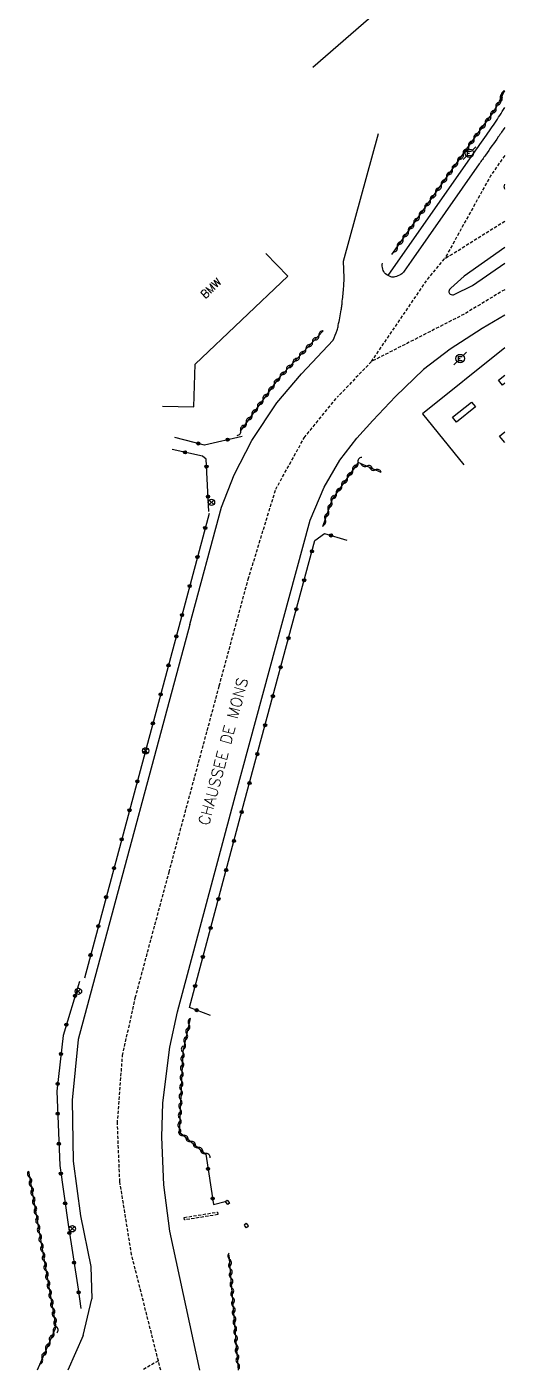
# Model space of a CAD drawing. Header units: millimetres. Extents: x 137000 to 138000, y 128000 to 129000.
# Drawn here: x 137924.4 to 138000.2, y 128000 to 128212.6 of the extents above; entities that cross this region are included whole.
import ezdxf
from ezdxf.enums import TextEntityAlignment as Align

# ---------------------------------------------------------------- set-up
doc = ezdxf.new("R2010")
doc.units = ezdxf.units.MM
doc.linetypes.add('DASHED', pattern=[0.75, 0.5, -0.25])
doc.layers.get('0').update_dxf_attribs({"linetype": 'CONTINUOUS'})
for name, color, linetype in [('w0001', 6, 'DASHED'), ('w0008', 7, 'CONTINUOUS'), ('w0100', 7, 'CONTINUOUS'), ('W0112', 1, 'DASHED'), ('w0310', 3, 'CONTINUOUS'), ('w0322', 7, 'CONTINUOUS'), ('w0469', 7, 'CONTINUOUS'), ('W0471', 7, 'CONTINUOUS'), ('W0984', 7, 'CONTINUOUS'), ('w0989', 7, 'CONTINUOUS')]:
    doc.layers.add(name, color=color, linetype=linetype)
doc.styles.get("Standard").update_dxf_attribs({"font": 'romans.shx', "width": 0.85})

# ---------------------------------------------------------------- blocks, each defined once
blk = doc.blocks.new('T469')
at = {"color": 0, "linetype": 'ByBlock', "lineweight": -2, "flags": 128}
for points in [[(-0.35, 0.35), (0.35, -0.35)], [(-0.35, -0.35), (0.35, 0.35)]]:
    blk.add_lwpolyline(points, dxfattribs=at)
at = {"color": 0, "linetype": 'ByBlock', "lineweight": -2}
blk.add_circle((0, 0), 0.5, dxfattribs=at)
blk = doc.blocks.new('t310o')
at = {"color": 0, "linetype": 'Continuous'}
for centre, start, end in [((-0.5, 0.38), 216.8699, 323.1304), ((0.5, -0.37), 36.8699, 143.1303)]:
    blk.add_arc(centre, 0.625, start, end, dxfattribs=at)
blk = doc.blocks.new('t322o')
at = {"color": 0, "linetype": 'Continuous'}
for radius in [0.25, 0.15]:
    blk.add_circle((0, 0), radius, dxfattribs=at)
blk = doc.blocks.new('T471')
for p, q in [((-0.333334, 0.333334), (-0.333334, -0.333334)), ((-0.333334, 0.333334), (0.333334, 0.333334)), ((-0.333334, 0), (0, 0)), ((0.500001, 0.500001), (1.000002, 1.000002)), ((-0.500001, -0.500001), (-1.000002, -1.000002)), ((-0.333334, -0.333334), (0.333334, -0.333334))]:
    blk.add_line(p, q)
blk.add_ellipse((0, 0), major_axis=(0.471405, 0.471405), ratio=1, start_param=5.4977871438, end_param=11.780972451)

msp = doc.modelspace()

# ---------------------------------------------------------------- linework, layer by layer
at = {"layer": 'w0001', "flags": 128}
for points in [[(138000, 128192.28), (137997.77, 128189.08), (137990.51, 128175.95)], [(137978.91, 128159.66), (137987.79, 128172.67), (137990.51, 128175.95), (138000, 128181.88)], [(138000, 128171.04), (137993.5, 128167.12), (137978.91, 128159.66), (137973.5, 128154.01)]]:
    msp.add_lwpolyline(points, dxfattribs=at)
at = {"layer": 'w0001'}
for points in [[(137945.58, 128000), (137940.98, 128018.25), (137939.11, 128029.85), (137938.73, 128039.07), (137939.54, 128049.79), (137941.56, 128058.93), (137946.9, 128078.83), (137954.84, 128108.31), (137959.42, 128125.2), (137963.78, 128139.45), (137968.29, 128147.61), (137973.5, 128154.01)], [(137945.21, 128001.47), (137942.68, 128000)]]:
    msp.add_lwpolyline(points, dxfattribs=at)
at = {"layer": 'w0008'}
msp.add_line((137933.32, 128005.46), (137934.66, 128011.3), dxfattribs=at)
at = {"layer": 'w0008', "flags": 128}
for points in [[(137969.63, 128206.25), (137979.66, 128214.95), (137976.5, 128218.43)], [(138000, 128167.03), (137996.45, 128164.91), (137991.36, 128161.65), (137987.18, 128158.41), (137982.7, 128154.14), (137979.13, 128150.31)], [(138000, 128161.82), (137987, 128151.38), (137993.54, 128143.3)], [(137999.02, 128156.73), (138000, 128157.51)], [(138000, 128156.24), (137999.64, 128155.95), (137999.02, 128156.73)]]:
    msp.add_lwpolyline(points, dxfattribs=at)
for points in [[(137981.56, 128173.28), (137994.6, 128191.92, -0.001397), (137995.58, 128193.33, 0.000677), (137997.61, 128196.2, 0.013661), (137999.23, 128198.64, 0.003581), (138000, 128199.89)], [(138000, 128196.71, -0.008092), (137998.99, 128195.23, -0.000677), (137996.96, 128192.35, 0.001397), (137995.98, 128190.96), (137985.19, 128175.53), (137984.08, 128173.95, -0.100917), (137983.55, 128173.44, -0.074614), (137982.64, 128173.05, -0.150224), (137982.01, 128173.07, -0.096061), (137981.16, 128173.57, -0.143488), (137980.7, 128174.29, -0.127468), (137980.67, 128175.26)], [(137967.87, 128157.71), (137972.88, 128163.05, 0.016473), (137973.47, 128164.61, 0.035058), (137973.67, 128165.36, 0.003462), (137974.13, 128167.85, 0.011845), (137974.24, 128168.58, 0.006707), (137974.28, 128168.96, 0.001152), (137974.51, 128171.18, 0.026003), (137974.58, 128172.91), (137974.48, 128175.55), (137980.02, 128195.77)], [(138000, 128186.98, -0.090624), (137999.93, 128187.32, -0.080533), (138000, 128187.75)], [(138000, 128177.71), (137993.59, 128173.19), (137991.47, 128171.3, 0.079493), (137991.27, 128171.05, 0.081222), (137991.15, 128170.75, 0.176937), (137991.19, 128170.53, 0.138135), (137991.38, 128170.33, 0.109772), (137991.73, 128170.22, 0.13775), (137992.02, 128170.28), (137994.89, 128171.71), (138000, 128175.23)]]:
    msp.add_lwpolyline(points, format="xyb", dxfattribs=at)
at = {"layer": 'w0008'}
for points in [[(137950.19, 128118.05), (137955.21, 128136.59), (137957.22, 128141.73), (137959.97, 128147.15), (137963.94, 128153.12), (137967.87, 128157.71)], [(137951.79, 128000), (137947.01, 128022), (137946.06, 128029.36), (137945.77, 128036.9), (137945.94, 128042.29), (137947.02, 128051.13), (137948.23, 128056.74), (137957.42, 128091), (137969.24, 128134.55), (137971.42, 128139.79), (137973.92, 128144.07), (137976.62, 128147.56), (137979.13, 128150.31)], [(137950.2, 128118.06), (137934.22, 128058.6), (137932.51, 128052.35), (137931.57, 128042.75), (137931.72, 128033.09), (137932.88, 128024.43), (137934.52, 128016.38), (137934.66, 128011.3)], [(137933.32, 128005.46), (137930.89, 128000)]]:
    msp.add_lwpolyline(points, dxfattribs=at)
at = {"layer": 'w0008', "flags": 128}
msp.add_lwpolyline([(137991.74, 128150.86), (137994.77, 128153.26), (137995.39, 128152.48), (137992.36, 128150.08)], close=True, dxfattribs=at)
at = {"layer": 'w0100'}
msp.add_lwpolyline([(137945.84, 128152.61), (137950.84, 128152.48), (137951.01, 128159.25), (137965.67, 128173.16), (137962.23, 128176.79)], dxfattribs=at)
at = {"layer": 'w0100', "flags": 128}
msp.add_lwpolyline([(138000, 128146.87), (137999.19, 128147.87), (138000, 128148.53)], dxfattribs=at)
at = {"layer": 'W0112'}
for p, q in [((137955.8, 128026.67), (137956.11, 128026.92)), ((137956.18, 128026.21), (137955.8, 128026.67)), ((137954.61, 128024.62), (137949.34, 128023.77)), ((137949.34, 128023.77), (137949.27, 128024.17)), ((137958.78, 128022.99), (137959.09, 128023.24)), ((137959.15, 128022.52), (137958.78, 128022.99))]:
    msp.add_line(p, q, dxfattribs=at)
for points in [[(137956.11, 128026.92), (137956.49, 128026.46), (137956.18, 128026.21)], [(137949.27, 128024.17), (137954.55, 128025.01), (137954.61, 128024.62)], [(137959.09, 128023.24), (137959.46, 128022.77), (137959.15, 128022.52)]]:
    msp.add_lwpolyline(points, dxfattribs=at)
at = {"layer": 'w0310'}
msp.add_line((137924.65, 128031.51), (137929, 128006.86), dxfattribs=at)
at = {"layer": 'w0310', "flags": 128}
msp.add_lwpolyline([(137982.16, 128176.6), (137995.96, 128196.07, 0.01911), (137998.21, 128199.2, 0.033086), (137999.32, 128201.13, 0.002834), (138000, 128202.54)], format="xyb", dxfattribs=at)
at = {"layer": 'w0310'}
for points in [[(137971.29, 128164.54), (137964.15, 128156.92), (137958.16, 128148.67)], [(137980.45, 128142.12), (137976.82, 128143.71), (137972.72, 128137.88), (137971.19, 128133.52)], [(137950.26, 128055.68), (137949.06, 128050.42), (137948.49, 128037.72), (137952.71, 128034.21)], [(137957.87, 128000), (137956.43, 128018.27)], [(137929.02, 128006.9), (137926.02, 128000)]]:
    msp.add_lwpolyline(points, dxfattribs=at)
at = {"layer": 'w0322'}
for p, q in [((137953.23, 128135.61), (137948.66, 128118.46)), ((137948.66, 128118.45), (137933.5, 128062.06))]:
    msp.add_line(p, q, dxfattribs=at)
for points in [[(137958.47, 128147.82), (137952.52, 128146.45), (137947.81, 128147.62)], [(137953.18, 128135.92), (137952.77, 128144.19), (137952.17, 128144.71), (137947.39, 128145.72)], [(137953.48, 128056.12), (137950.11, 128057.43), (137958.85, 128090.05), (137969.98, 128131.36), (137971.48, 128132.46), (137975, 128131.39)], [(137932.71, 128061.52), (137930.13, 128052.96), (137929.14, 128044.15), (137929.6, 128032.4), (137930.92, 128023.04), (137932.52, 128012.84), (137932.95, 128009.76)], [(137952.7, 128034.21), (137953.93, 128026.22), (137955.8, 128026.67)]]:
    msp.add_lwpolyline(points, dxfattribs=at)

# ---------------------------------------------------------------- block references
at = {"layer": 'w0310'}
for p, rotation in [((137998.63, 128199.86), 59.08716484881672), ((137999.34, 128201.18), 64.03671763917889), ((137999.57, 128201.64), 64.65956777305139), ((137997.81, 128198.6), 55.62070445657526), ((137996.05, 128196.18), 52.21779888326662), ((137996.95, 128197.38), 53.91925166992091), ((137994.31, 128193.73), 54.67002196918897), ((137995.17, 128194.96), 54.67002196918897), ((137993.44, 128192.51), 54.67002196918897), ((137991.7, 128190.06), 54.67002196918897), ((137992.57, 128191.29), 54.67002196918897), ((137989.97, 128187.61), 54.67002196918897), ((137990.84, 128188.84), 54.67002196918897), ((137988.23, 128185.17), 54.67002196918897), ((137989.1, 128186.39), 54.67002196918897), ((137987.37, 128183.94), 54.67002196918897), ((137985.63, 128181.5), 54.67002196918897), ((137986.5, 128182.72), 54.67002196918897), ((137983.9, 128179.05), 54.67002196918897), ((137984.76, 128180.27), 54.67002196918897), ((137983.03, 128177.82), 54.67002196918897), ((137970.61, 128163.81), 226.8310655034382), ((137969.58, 128162.72), 226.8310655034382), ((137967.53, 128160.53), 226.8310655034382), ((137968.55, 128161.62), 226.8310655034382), ((137965.48, 128158.34), 226.8310655034382), ((137966.5, 128159.44), 226.8310655034382), ((137963.53, 128156.07), 234.0546210086747), ((137964.45, 128157.25), 226.8310655034382), ((137961.77, 128153.64), 234.0546210086747), ((137962.65, 128154.86), 234.0546210086747), ((137960.01, 128151.21), 234.0546210086747), ((137960.89, 128152.43), 234.0546210086747), ((137959.12, 128150), 234.0546210086747), ((137958.24, 128148.78), 234.0546210086747), ((137976.8, 128143.68), 234.8828018736165), ((137978.17, 128143.12), 156.2663401050083), ((137975.08, 128141.23), 234.8828018736165), ((137975.94, 128142.46), 234.8828018736165), ((137979.54, 128142.52), 156.2663401050083), ((137973.35, 128138.78), 234.8828018736165), ((137974.21, 128140), 234.8828018736165), ((137972.09, 128136.08), 250.6011525588439), ((137972.59, 128137.5), 250.6011525588439), ((137971.59, 128134.67), 250.6011525588439), ((137949.7, 128053.25), 257.2503578551344), ((137950.04, 128054.71), 257.2503578551344), ((137949.37, 128051.78), 257.2503578551344), ((137949.06, 128050.32), 267.4073720881354), ((137948.92, 128047.32), 267.4073720881354), ((137948.99, 128048.82), 267.4073720881354), ((137948.86, 128045.82), 267.4073720881354), ((137948.72, 128042.83), 267.4073720881354), ((137948.79, 128044.32), 267.4073720881354), ((137948.65, 128041.33), 267.4073720881354), ((137948.52, 128038.33), 267.4073720881354), ((137948.58, 128039.83), 267.4073720881354), ((137949.17, 128037.15), 320.2291705538658), ((137950.32, 128036.19), 320.2291705538658), ((137951.48, 128035.23), 320.2291705538658), ((137952.63, 128034.27), 320.2291705538658), ((137924.83, 128030.52), 280.0149966267938), ((137925.09, 128029.05), 280.0149966267938), ((137925.35, 128027.57), 280.0149966267938), ((137925.61, 128026.09), 280.0149966267938), ((137925.87, 128024.62), 280.0149966267938), ((137926.13, 128023.14), 280.0149966267938), ((137926.39, 128021.66), 280.0149966267938), ((137926.65, 128020.18), 280.0149966267938), ((137926.91, 128018.71), 280.0149966267938), ((137927.17, 128017.23), 280.0149966267938), ((137956.49, 128017.53), 94.49653895647215), ((137927.43, 128015.75), 280.0149966267938), ((137956.61, 128016.03), 94.49653895647215), ((137927.69, 128014.27), 280.0149966267938), ((137927.95, 128012.8), 280.0149966267938), ((137956.72, 128014.54), 94.49653895647215), ((137956.84, 128013.04), 94.49653895647215), ((137928.22, 128011.32), 280.0149966267938), ((137956.96, 128011.55), 94.49653895647215), ((137928.48, 128009.84), 280.0149966267938), ((137957.08, 128010.05), 94.49653895647215), ((137957.19, 128008.56), 94.49653895647215), ((137928.74, 128008.37), 280.0149966267938), ((137929, 128006.89), 280.0149966267938), ((137957.31, 128007.06), 94.49653895647215), ((137928.02, 128004.61), 246.4655090751669), ((137928.62, 128005.98), 246.4655090751669), ((137957.43, 128005.57), 94.49653895647215), ((137927.42, 128003.23), 246.4655090751669), ((137957.55, 128004.07), 94.49653895647215), ((137957.66, 128002.58), 94.49653895647215), ((137926.82, 128001.85), 246.4655090751669), ((137957.78, 128001.08), 94.49653895647215)]:
    msp.add_blockref('t310o', p, dxfattribs=dict(at, rotation=rotation))
at = {"layer": 'w0322'}
for p, rotation in [((137949.43, 128145.29), 168.0394483095657), ((137951.53, 128146.69), 166.0526027774739), ((137956.16, 128147.29), 193.0326126346881), ((137952.83, 128143.03), 92.80951058974084), ((137953.06, 128138.29), 92.80951058974084), ((137952.62, 128133.32), 255.0949296343385), ((137972.53, 128132.14), 343.1085542026273), ((137951.39, 128128.73), 255.0949296343385), ((137969.51, 128129.63), 74.92012654155693), ((137950.17, 128124.14), 255.0949296343385), ((137968.27, 128125.04), 74.92012654155693), ((137967.04, 128120.46), 74.92012654155693), ((137948.95, 128119.55), 255.0949296343385), ((137948.04, 128116.15), 254.9488622827323), ((137965.8, 128115.87), 74.92012654155693), ((137946.81, 128111.57), 254.9488622827323), ((137964.57, 128111.28), 74.92012654155693), ((137945.58, 128106.98), 254.9488622827323), ((137963.33, 128106.7), 74.92012654155693), ((137944.34, 128102.39), 254.9488622827323), ((137962.1, 128102.11), 74.92012654155693), ((137943.11, 128097.8), 254.9488622827323), ((137960.86, 128097.52), 74.92012654155693), ((137941.88, 128093.22), 254.9488622827323), ((137959.62, 128092.94), 74.92012654155693), ((137940.64, 128088.63), 254.9488622827323), ((137958.39, 128088.35), 75.0190172121946), ((137939.41, 128084.04), 254.9488622827323), ((137957.16, 128083.76), 75.0190172121946), ((137938.18, 128079.46), 254.9488622827323), ((137955.93, 128079.17), 75.0190172121946), ((137936.94, 128074.87), 254.9488622827323), ((137954.71, 128074.59), 75.0190172121946), ((137935.71, 128070.28), 254.9488622827323), ((137953.48, 128070), 75.0190172121946), ((137934.48, 128065.7), 254.9488622827323), ((137952.25, 128065.41), 75.0190172121946), ((137951.02, 128060.82), 75.0190172121946), ((137932.03, 128059.25), 253.206124568393), ((137951.27, 128056.98), 158.8440696184383), ((137930.65, 128054.7), 253.206124568393), ((137929.8, 128050.05), 263.5969621526187), ((137929.27, 128045.33), 263.5969621526187), ((137929.28, 128040.59), 272.2422610930847), ((137929.46, 128035.84), 272.2422610930847), ((137929.78, 128031.11), 278.0468282154528), ((137953.06, 128031.87), 278.7294475692505), ((137930.45, 128026.4), 278.0468282154528), ((137953.79, 128027.17), 278.7294475692505), ((137931.13, 128021.7), 278.9038565214919), ((137931.87, 128017.01), 278.9038565214919), ((137932.59, 128012.32), 277.8232648154269)]:
    msp.add_blockref('t322o', p, dxfattribs=dict(at, rotation=rotation))
at = {"layer": 'w0469'}
for p in [(137953.61, 128137.37), (137943.2, 128098.04), (137932.56, 128059.98), (137931.6, 128022.38)]:
    msp.add_blockref('T469', p, dxfattribs=at)
at = {"layer": 'W0471'}
for p in [(137994.42, 128192.64), (137992.95, 128160.14)]:
    msp.add_blockref('T471', p, dxfattribs=at)

# ---------------------------------------------------------------- texts
at = {"layer": 'W0984'}
msp.add_text('BMW', height=1.25, rotation=43.4893, dxfattribs=at).set_placement((137953.53, 128171.28), align=Align.MIDDLE)
at = {"layer": 'w0989'}
msp.add_text('CHAUSSEE DE MONS', height=1.75, rotation=74.931, dxfattribs=at).set_placement((137955.46, 128097.94), align=Align.MIDDLE)

doc.saveas('drawing.dxf')
